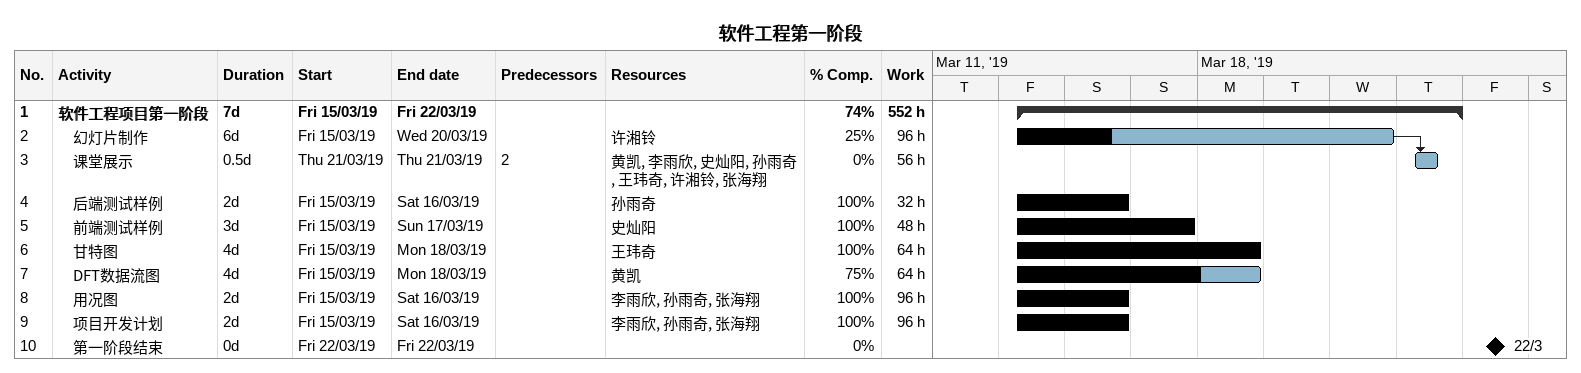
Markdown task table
软件工程第一阶段

| ID | Level | Task | Duration | Start | Finish | Predecessors | Resources | % complete | Work (h) |
|---|---|---|---|---|---|---|---|---|---|
| 1 | 1 | **软件工程项目第一阶段** | 7d | 2019-03-15 | 2019-03-22 |  |  | 74 | 552 |
| 2 | 2 | 幻灯片制作 | 6d | 2019-03-15 | 2019-03-20 |  | 许湘铃 | 25 | 96 |
| 3 | 2 | 课堂展示 | 0.5d | 2019-03-21 | 2019-03-21 | 2 | 黄凯, 李雨欣, 史灿阳, 孙雨奇, 王玮奇, 许湘铃, 张海翔 | 0 | 56 |
| 4 | 2 | 后端测试样例 | 2d | 2019-03-15 | 2019-03-16 |  | 孙雨奇 | 100 | 32 |
| 5 | 2 | 前端测试样例 | 3d | 2019-03-15 | 2019-03-17 |  | 史灿阳 | 100 | 48 |
| 6 | 2 | 甘特图 | 4d | 2019-03-15 | 2019-03-18 |  | 王玮奇 | 100 | 64 |
| 7 | 2 | DFT数据流图 | 4d | 2019-03-15 | 2019-03-18 |  | 黄凯 | 75 | 64 |
| 8 | 2 | 用况图 | 2d | 2019-03-15 | 2019-03-16 |  | 李雨欣, 孙雨奇, 张海翔 | 100 | 96 |
| 9 | 2 | 项目开发计划 | 2d | 2019-03-15 | 2019-03-16 |  | 李雨欣, 孙雨奇, 张海翔 | 100 | 96 |
| 10 | 2 | 第一阶段结束 | 0d | 2019-03-22 | 2019-03-22 |  |  | 0 |  |
